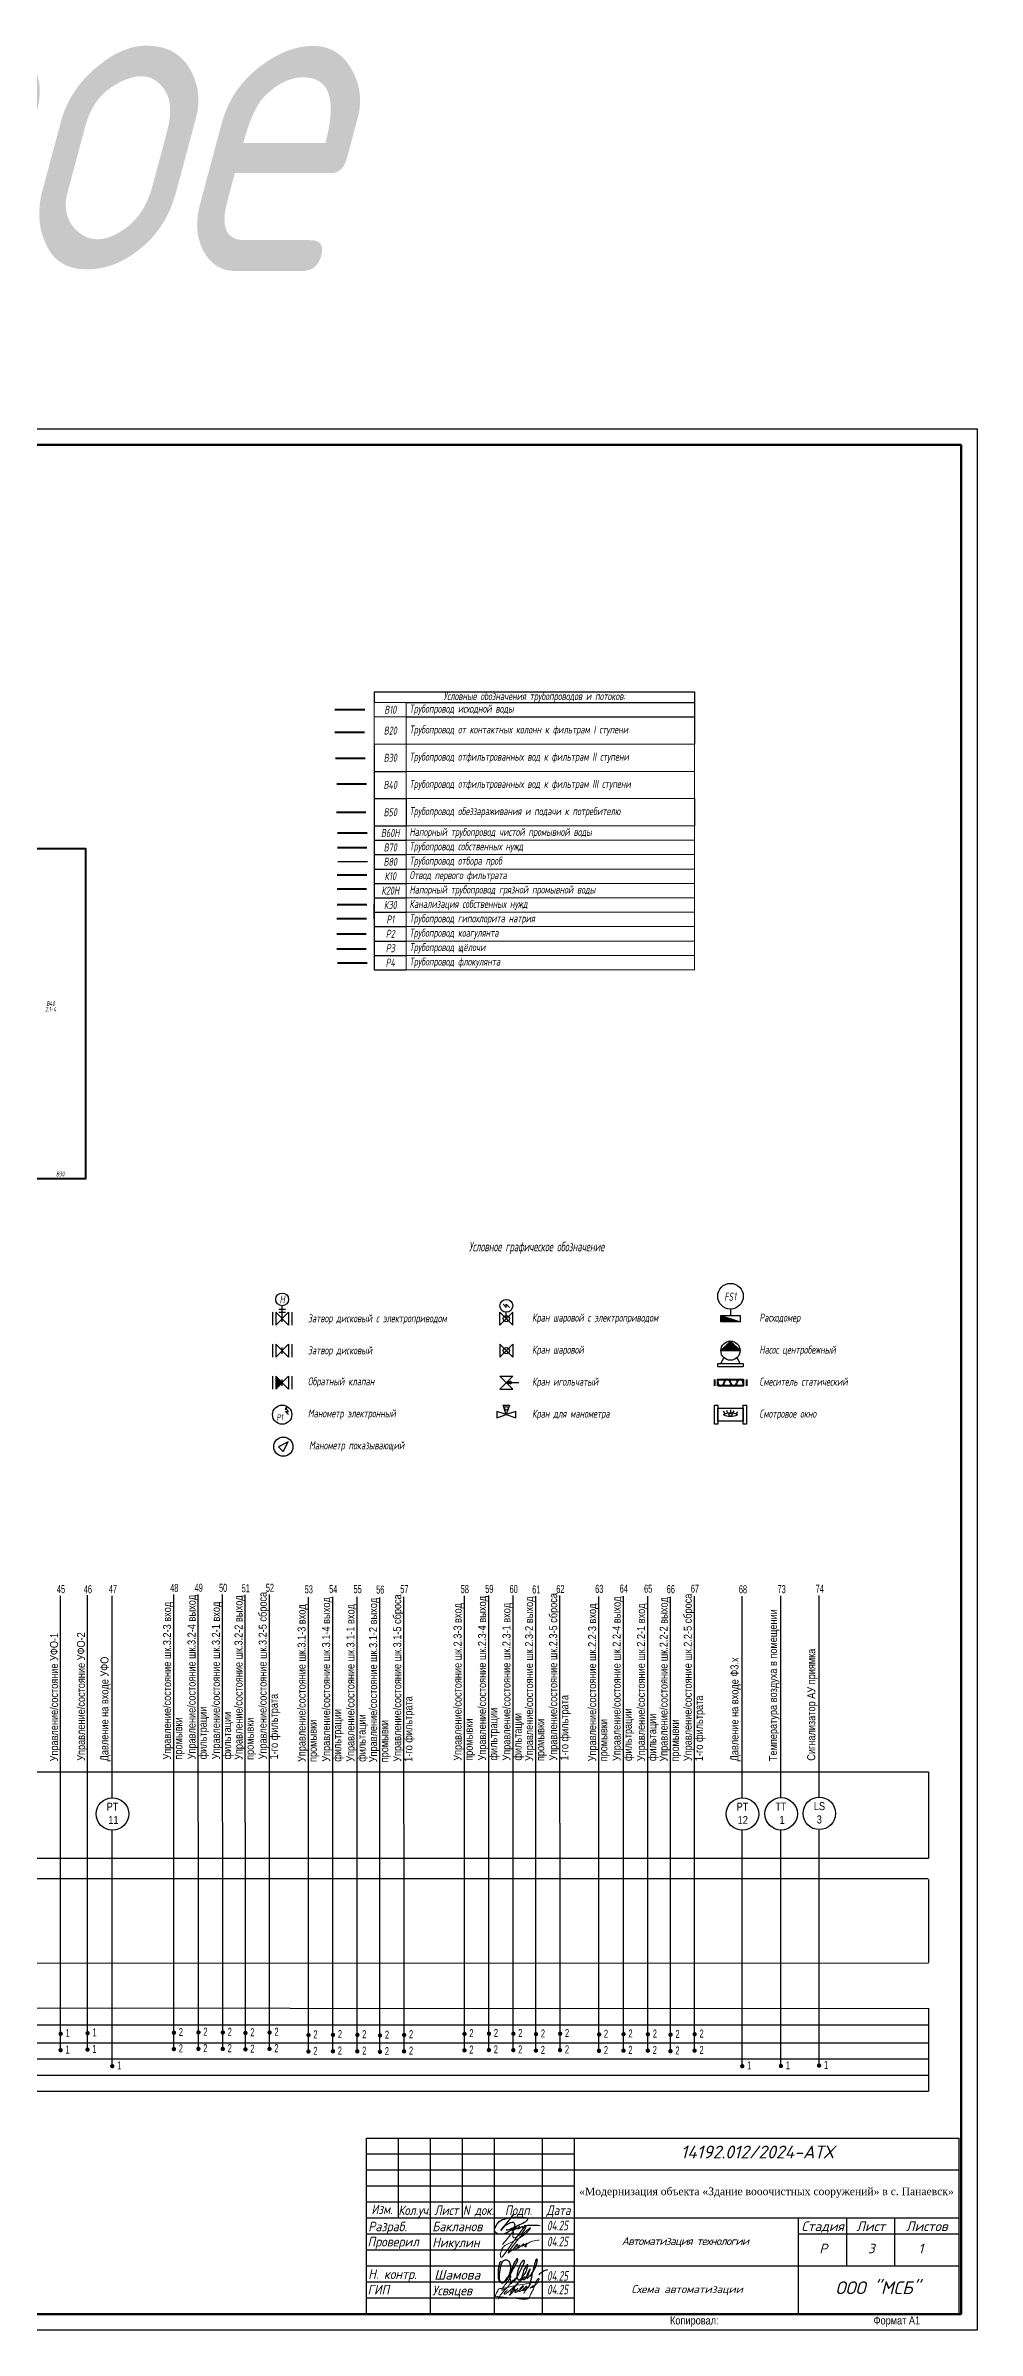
# Model space of a CAD drawing. Header units: millimetres. Extents: x 1510 to 10524, y 7125 to 13164.
# Drawn here: x 2058 to 2349, y 10612 to 11326 of the extents above; entities that cross this region are included whole.
import ezdxf
from ezdxf.enums import TextEntityAlignment as Align

# ---------------------------------------------------------------- set-up
doc = ezdxf.new("R2010")
doc.units = ezdxf.units.MM
doc.header["$LTSCALE"] = 4
doc.linetypes.add('SolidLine', pattern=[0])
for name, color, linetype in [('1', 7, 'Continuous'), ('2', 7, 'Continuous'), ('SYMS', 7, 'Continuous'), ('В80', 1, 'Continuous'), ('Надписи', 7, 'Continuous'), ('Текст', 2, 'Continuous')]:
    doc.layers.add(name, color=color, linetype=linetype)
for name, color, linetype, lineweight in [('60', 7, 'Continuous', 60), ('SHTAMP', 7, 'SolidLine', 25), ('В10', 66, 'Continuous', 40), ('В30', 136, 'Continuous', 40), ('В40', 142, 'Continuous', 40), ('В50', 180, 'Continuous', 40), ('В60Н', 140, 'Continuous', 40), ('В70', 120, 'Continuous', 40), ('К20Н', 33, 'Continuous', 40), ('К30', 54, 'Continuous', 40), ('Логотип', 7, 'Continuous', 20), ('Р1', 90, 'Continuous', 40), ('Р2', 220, 'Continuous', 40), ('Р3', 212, 'Continuous', 40), ('Р4', 50, 'Continuous', 40)]:
    doc.layers.add(name, color=color, linetype=linetype, lineweight=lineweight)
doc.layers.add('В20', color=7, linetype='Continuous', lineweight=40, true_color=0x0a7800)
doc.layers.add('К10', color=7, linetype='Continuous', lineweight=40, true_color=0xffbe00)
doc.styles.add('Eskd знаки', font='eskd.shx', dxfattribs={"width": 0.8, "oblique": 10})
doc.styles.add('GOST 2.304', font='ARIALN.TTF', dxfattribs={"height": 3.5})
doc.styles.add('ISOCPEUR', font='isocpeui.ttf')

# ---------------------------------------------------------------- blocks, each defined once
blk = doc.blocks.new('*T504')
at = {"color": 0, "linetype": 'ByBlock', "lineweight": -2, "transparency": 16777216}
for p, q in [((0, 0), (100, 0)), ((0, 0), (0, -3.36)), ((100, 0), (100, -16.36)), ((10, -3.36), (100, -3.36)), ((10, -7.86), (100, -7.86)), ((0, -16.36), (0, -86.86)), ((0, -24.86), (10, -24.86)), ((0, -33.36), (10, -33.36)), ((10, -33.36), (10, -41.86)), ((100, -33.36), (100, -41.86)), ((0, -41.86), (10, -41.86)), ((0, -46.36), (10, -46.36)), ((0, -50.86), (10, -50.86)), ((0, -55.36), (10, -55.36)), ((0, -59.86), (10, -59.86)), ((0, -64.36), (10, -64.36)), ((0, -68.86), (10, -68.86)), ((0, -73.36), (10, -73.36)), ((0, -77.86), (10, -77.86)), ((0, -82.36), (10, -82.36)), ((0, -86.86), (10, -86.86))]:
    blk.add_line(p, q, dxfattribs=at)
at = {"color": 7, "linetype": 'ByBlock', "lineweight": 15, "transparency": 16777216}
for p, q in [((0, -3.36), (10, -3.36)), ((0, -3.36), (0, -16.36)), ((10, -3.36), (10, -33.36)), ((0, -7.86), (10, -7.86)), ((0, -16.36), (100, -16.36)), ((100, -16.36), (100, -33.36)), ((10, -24.86), (100, -24.86)), ((10, -33.36), (100, -33.36)), ((10, -41.86), (100, -41.86)), ((10, -41.86), (10, -86.86)), ((100, -41.86), (100, -86.86)), ((10, -46.36), (100, -46.36)), ((10, -50.86), (100, -50.86)), ((10, -55.36), (100, -55.36)), ((10, -59.86), (100, -59.86)), ((10, -64.36), (100, -64.36)), ((10, -68.86), (100, -68.86)), ((10, -73.36), (100, -73.36)), ((10, -77.86), (100, -77.86)), ((10, -82.36), (100, -82.36)), ((10, -86.86), (100, -86.86))]:
    blk.add_line(p, q, dxfattribs=at)
at = {"color": 0, "transparency": 16777216, "char_height": 2.5, "style": 'Eskd знаки'}
for s, insert, width, attachment_point in [('В10', (5, -5.61), 9.1, 5), ('Трубопровод исходной воды', (11, -5.61), 88, 4), ('Условные обозначения трубопроводов и потоков:', (50, -1.68), 99.978, 5), ('В20', (5, -12.11), 9.1, 5), ('Трубопровод от контактных колонн к фильтрам I ступени', (11, -12.11), 88, 4), ('В30', (5, -20.61), 9.7, 5), ('Трубопровод отфильтрованных вод к фильтрам II ступени', (11, -20.61), 88, 4), ('В40', (5, -29.11), 9.7, 5), ('Трубопровод отфильтрованных вод к фильтрам III ступени', (11, -29.11), 88, 4), ('В50', (5, -37.61), 9.7, 5), ('Напорный трубопровод чистой промывной воды', (11, -44.11), 88, 4), ('Трубопровод обеззараживания и подачи к потребителю', (11, -37.61), 88, 4), ('В60Н', (5, -44.11), 9.7, 5), ('В70', (5, -48.61), 9.7, 5), ('Трубопровод собственных нужд', (11, -48.61), 88, 4), ('В80', (5, -53.11), 9.7, 5), ('К10', (5, -57.61), 9.7, 5), ('Отвод первого фильтрата', (11, -57.61), 88, 4), ('Трубопровод отбора проб', (11, -53.11), 88, 4), ('К20Н', (5, -62.11), 9.7, 5), ('Напорный трубопровод грязной промывной воды', (11, -62.11), 88, 4), ('К30', (5, -66.61), 9.7, 5), ('Р1', (5, -71.11), 9.7, 5), ('Канализация собственных нужд', (11, -66.61), 88, 4), ('Трубопровод гипохлорита натрия', (11, -71.11), 88, 4), ('Р2', (5, -75.61), 9.7, 5), ('Трубопровод коагулянта', (11, -75.61), 88, 4), ('Р4', (5, -84.61), 9.7, 5), ('Р3', (5, -80.11), 9.7, 5), ('Трубопровод щёлочи', (11, -80.11), 88, 4), ('Трубопровод флокулянта', (11, -84.61), 88, 4)]:
    blk.add_mtext(s, dxfattribs=dict(at, insert=insert, width=width, attachment_point=attachment_point))
blk = doc.blocks.new('A$C67075CCA')
at = {"layer": 'Логотип', "color": 145, "lineweight": 15}
for points in [[(4.88, 7.15), (4.1, 5.86), (2.99, 4.52), (2.4, 3.68), (2.24, 3.43), (2.06, 3.04), (2.09, 2.83), (2.4, 2.91), (3.21, 3.31), (4.29, 4.43), (5.38, 5.75), (5.81, 6.13), (6.33, 6.54), (6.55, 6.54), (5.84, 5.79), (5.18, 5.15), (4.56, 4.72)], [(14.68, 5.88), (14.59, 5.72), (14.32, 5.54), (13.9, 5.39), (12.32, 5.25), (10.52, 5.01), (7.58, 4.53), (4.57, 3.92), (2.69, 3.51), (0.99, 3.21), (0.97, 3.2), (0.91, 3.09), (0.75, 2.64), (0.39, 2.01), (0.17, 1.5), (0, 1.08), (0.06, 0.83), (0.58, 0.87), (0.94, 0.82), (2.5, 0.66), (6.63, 0.27), (7.37, 0.17), (8.98, 0.01), (9.73, 0.04), (10.43, 0.44), (11, 1.49), (11.66, 2.81), (12.3, 4.37), (12.76, 5.66), (13.17, 6.18), (13.37, 6.43), (13.51, 6.47), (13.61, 6.44), (13.65, 6.35), (13.6, 6.17), (13.32, 5.44), (12.94, 4.91), (12.31, 4.31), (12.02, 4.04), (11.74, 3.86), (11.47, 3.65), (11.51, 3.77), (11.6, 3.93), (11.7, 4.03), (11.81, 4.16), (11.84, 4.27), (11.84, 4.31), (11.73, 4.27), (11.59, 4.09), (11.5, 3.97), (11.22, 3.77), (11.07, 3.64), (10.85, 3.5), (10.75, 3.43)], [(0.98, 0.05), (0.95, 0.22), (1.03, 0.5), (1.34, 1.02), (2.08, 1.97), (2.48, 2.42), (3.02, 3.02), (3.29, 3.36), (3.48, 3.5)], [(3.85, 2.96), (3.53, 2.68), (3.08, 2.24), (2.83, 1.9), (2.75, 1.71), (2.79, 1.65), (2.95, 1.64), (3.35, 1.85), (4.3, 2.56), (5.36, 3.53), (7.27, 5.24), (8.03, 6.02), (8.99, 6.81), (9.2, 6.98), (9.24, 7.01), (9.25, 6.99), (9.21, 6.9), (8.53, 6.44), (7.95, 5.92), (7.42, 5.36), (7.06, 5), (6.35, 4.19), (5.74, 3.39), (5.13, 2.67), (4.85, 2.31), (4.82, 2.18), (5.11, 2.48), (5.52, 3.04), (5.85, 3.26), (6, 3.24), (6, 3.11), (5.91, 2.85), (5.34, 2.13), (5.01, 1.71), (4.71, 1.42), (4.56, 1.3), (4.41, 1.33), (4.46, 1.45), (4.98, 2.24), (5.36, 2.86), (5.72, 3.19), (5.88, 3.25), (6.02, 3.24), (6.01, 3.12), (5.9, 2.8), (5.69, 2.53), (6.01, 2.74), (6.37, 2.96), (6.66, 3.1), (6.9, 3.35), (7.01, 3.43), (6.51, 2.86), (6.32, 2.66), (6.17, 2.44), (6.09, 2.28), (6.13, 2.11), (6.38, 2.15), (6.94, 2.57), (7.7, 3.08), (8.14, 3.43), (8.54, 3.78), (8.69, 3.97), (8.74, 4.1), (8.74, 4.22), (8.66, 4.24), (8.5, 4.12), (8.16, 3.8), (7.63, 3.18), (7.39, 2.73), (7.35, 2.5), (7.41, 2.44), (7.86, 2.6), (8.91, 3.21), (9.49, 3.64), (9.77, 3.84), (9.86, 4.07), (9.83, 4.12), (9.5, 3.85), (9.17, 3.56), (8.65, 3.08), (8.43, 2.78), (8.45, 2.66), (8.58, 2.67), (8.85, 2.79), (9.04, 2.91), (9.31, 3.07), (10.08, 3.6), (10.49, 4.02), (10.78, 4.43), (10.95, 4.69), (10.77, 4.55), (10.55, 4.25), (9.5, 2.9), (8.83, 1.86)]]:
    blk.add_spline(points, degree=3, dxfattribs=at)
blk = doc.blocks.new('Подпись Шамова')
for points in [[(107, 385), (99, 387), (86, 381), (75, 364), (65, 338), (55, 284), (48, 215), (46, 134), (49, 94), (69, 32), (78, 25), (108, 14), (122, 16), (163, 38), (191, 65), (217, 102), (244, 149), (265, 206), (271, 234), (274, 270), (273, 296), (270, 326), (260, 362), (248, 381), (236, 397), (222, 405), (205, 412), (179, 412), (156, 407), (137, 399), (123, 385), (114, 371), (98, 331), (91, 301), (81, 261), (76, 231), (70, 193), (67, 137), (69, 83), (70, 67), (89, 27), (94, 19), (110, 10), (127, 5), (150, 12), (175, 30), (198, 55), (219, 84), (236, 110), (268, 163), (302, 226), (344, 304), (377, 367), (394, 404), (398, 416), (399, 425), (396, 432), (389, 435), (378, 433), (369, 421), (358, 404), (338, 370), (320, 333), (309, 305), (297, 272), (287, 240), (278, 206), (271, 180), (261, 145), (259, 113), (259, 82), (262, 59), (275, 38), (288, 31), (305, 31), (332, 50), (373, 98), (405, 145), (463, 257), (505, 345), (517, 386), (518, 400), (512, 408), (502, 408), (488, 402), (470, 383), (441, 337), (420, 290), (400, 227), (385, 162), (382, 113), (385, 91), (391, 76), (403, 65), (417, 60), (437, 65), (458, 84), (474, 100), (541, 197), (560, 241), (575, 291), (580, 316), (578, 325), (572, 328), (565, 327), (557, 322), (552, 313), (528, 278), (507, 242), (494, 202), (480, 149), (477, 118), (483, 84), (489, 70), (500, 65), (519, 68), (532, 83), (559, 113), (582, 150), (598, 184), (610, 219), (619, 246), (621, 253), (621, 257), (618, 258), (616, 256), (613, 251), (579, 193), (564, 154), (559, 123), (556, 100), (561, 94), (568, 93), (573, 95), (580, 98), (596, 116), (608, 140), (610, 143), (610, 138), (611, 130), (620, 131), (631, 140), (633, 149), (689, 232), (730, 320), (742, 387), (749, 421), (743, 428), (736, 429), (726, 426), (716, 410), (699, 343), (680, 266), (659, 194), (643, 127), (622, 22), (609, -30)], [(777, 150), (800, 186), (853, 220), (894, 238), (935, 243)]]:
    blk.add_open_spline(points, degree=3)
blk = doc.blocks.new('A$C29F847F9')
at = {"color": 152, "ltscale": 1.2, "true_color": 0x2776bb}
for points in [[(72.37, 39.99), (68.43, 34.92), (69.46, 36.25), (70.34, 36.77), (71.05, 37.19, -0.161841), (72.21, 37.44, -0.186099), (72.48, 37.3, -0.075514), (72.68, 36.98, -0.216259), (72.68, 36.26, -0.120334), (71.72, 35.04, -0.109582), (69.08, 33.77, -0.149262), (67.29, 33.89, -0.221189), (66.44, 34.77, -0.16991), (66.44, 35.31, -0.086161), (67.49, 37.2, -0.173054), (69.54, 38.45, -0.059791), (73.56, 39.07, -0.04244), (76.04, 38.93, -0.162135), (76.72, 38.52, -0.37027), (76.72, 38.26, -0.102303), (75.24, 37.11, -0.004186), (71.29, 35.23, -0.088346), (70.48, 35.01, -0.042303), (70.22, 35.01, -0.246683), (70.04, 35.13, -0.460105)], [(72.59, 36.07, 0.022452), (72.32, 35.71, 0.097345), (71.81, 35.01, 0.63499), (71.97, 34.88, -1.190143)], [(71.97, 34.88), (72.21, 34.98, 0.188512), (73.19, 35.92, 0.453926), (73.14, 36.03, 0.310824), (73.04, 36, -0.174295), (72.95, 35.95, 0.334422), (72.41, 35.32, 0.590758), (72.56, 35.23, 0.045009), (73.65, 35.7, 0.07665), (74.17, 35.97, 0.482644), (74.21, 36.09, 0.366251), (74.05, 36.04, 0.060409), (73.69, 35.56, 0.357599), (73.7, 35.41, 0.358337), (73.82, 35.4, -0.011147), (74.32, 35.73, -0.051922), (75.05, 36.13, -0.478557), (75.22, 35.99, -0.265314), (75.14, 35.79, 0.591196), (75.16, 35.65, 0.280952), (75.4, 35.76, -0.013193), (75.69, 36.03, -0.432577), (75.85, 35.95, -1.613204)], [(72.85, 36.14), (72.59, 36.07, 2.56207)], [(75.85, 35.95), (75.82, 36.07, -0.010959), (75.79, 36.2, -0.234724), (75.82, 36.33, -0.184073), (76.01, 36.42, -0.003337), (76.21, 36.44, -0.058082), (80.63, 36.46, 0.074997)]]:
    blk.add_lwpolyline(points, format="xyb", dxfattribs=at)
blk = doc.blocks.new('A$C79DB0C6F')
at = {"color": 152, "lineweight": 20, "true_color": 0x2956c7}
for points in [[(613, 746, -0.73312), (607, 741), (578, 719), (540, 673), (510, 639), (452, 562), (361, 439), (272, 310), (180, 180), (132, 119), (97, 71), (35, 2, -0.100988), (31, 1, -0.161834), (23, 1, -0.001469), (16, 3, -0.175359), (8, 9, -0.045194), (3, 19, -0.086422), (1, 31), (0, 75), (4, 97), (17, 132), (39, 191), (66, 238, -0.087354), (124, 286), (297, 376), (390, 422), (472, 467), (542, 515), (629, 585), (700, 662), (721, 689, 0.098126), (728, 705, 0.455827), (726, 708, 0.15115), (723, 707, 0.051196), (709, 698), (634, 638), (578, 590), (485, 496), (397, 395), (262, 219), (199, 130), (191, 107, 0.114927), (191, 102, 0.234495), (193, 99, 0.374813), (198, 100), (243, 133), (305, 192), (351, 233), (381, 260), (407, 288), (415, 299, 0.118842), (418, 307, 0.254739), (417, 310, 0.245642), (414, 310, 0.022403), (406, 305), (401, 300), (384, 285), (371, 271), (333, 222), (322, 200), (319, 187, 0.212582), (320, 178, 0.263419), (328, 175, 0.109136), (338, 178, -0.005821), (353, 187), (382, 210), (423, 243), (451, 265), (472, 282), (472, 282), (473, 283, 0.390176), (473, 285, 0.271409), (470, 286, 0.034608), (467, 285, 0.081315), (453, 276, 0.016447), (419, 244, 0.122885), (409, 227, 0.174246), (409, 222, 0.181996), (414, 216, 0.324797), (441, 221), (510, 263), (549, 296), (566, 313, 0.257376), (567, 320, 0.432429), (561, 323, 0.070085), (552, 319, 0.079528), (546, 313, 0.004304), (533, 298, -0.01347), (516, 277, 0.221294), (513, 266, 0.154784), (515, 262, 0.251335), (518, 261, 0.054773), (526, 263, 0.035588), (554, 277, -0.002299), (606, 309, 0.060578), (637, 333), (628, 324), (624, 300), (622, 262, -0.152366), (616, 250, -0.170899), (608, 245, -0.141236), (599, 245, -0.175613), (587, 254, -0.291557), (598, 278, 0.049563), (614, 289, -0.05737), (648, 319, -0.045914), (729, 368, -0.02907), (899, 411, -0.09752), (930, 409, -2.988942)], [(56, 303), (180, 453), (301, 609, -0.646336), (318, 605, -0.134175), (315, 574), (301, 515, 0.147399), (303, 488, 0.115209), (314, 470, 0.261253), (330, 466, 0.00194), (381, 479), (453, 526), (512, 572), (534, 596), (604, 693), (620, 736, 0.517761), (613, 746, -0.712166)]]:
    blk.add_lwpolyline(points, format="xyb", dxfattribs=at)

msp = doc.modelspace()

# ---------------------------------------------------------------- hatches: boundary and pattern name
h = msp.add_hatch(color=256)
h.dxf.hatch_style = 1
h.paths.add_polyline_path([(2275.17, 10917.97), (2272.18, 10920.97), (2269.19, 10917.97)])
h = msp.add_hatch(color=256)
h.dxf.hatch_style = 1
h.paths.add_polyline_path([(2130.18, 10909.97), (2130.18, 10905.97), (2132.18, 10907.97)])
at = {"layer": '2', "ltscale": 0.5}
msp.add_hatch(color=256, dxfattribs=at).paths.add_polyline_path([(2269.18, 10928.97), (2269.18, 10926.97), (2275.18, 10926.97)])

# ---------------------------------------------------------------- linework, layer by layer
at = {"color": 7, "ltscale": 100}
for p, q in [((1510.78, 11205.94), (2349.26, 11205.94)), ((2349.26, 11205.94), (2349.26, 10611.94)), ((2349.26, 10611.94), (1509.91, 10611.94))]:
    msp.add_line(p, q, dxfattribs=at)
for p, q in [((2129.18, 10929.97), (2129.18, 10925.97)), ((2130.18, 10929.97), (2130.18, 10925.97)), ((2130.18, 10925.97), (2134.18, 10929.97)), ((2130.18, 10929.97), (2134.18, 10925.97)), ((2131.18, 10930.97), (2133.18, 10930.97)), ((2131.18, 10929.97), (2133.18, 10929.97)), ((2132.18, 10926.97), (2132.18, 10931.97)), ((2134.18, 10929.97), (2134.18, 10925.97)), ((2135.18, 10929.97), (2135.18, 10925.97)), ((2200.18, 10925.97), (2200.18, 10929.97)), ((2200.18, 10929.97), (2204.18, 10925.97)), ((2200.18, 10925.97), (2204.18, 10929.97)), ((2201.18, 10932.47), (2202.18, 10931.47)), ((2202.18, 10931.47), (2202.18, 10932.47)), ((2202.18, 10932.47), (2203.18, 10931.47)), ((2202.18, 10927.97), (2202.18, 10929.97)), ((2204.18, 10925.97), (2204.18, 10929.97)), ((2129.18, 10919.97), (2129.18, 10915.97)), ((2130.18, 10919.97), (2130.18, 10915.97)), ((2130.18, 10915.97), (2134.18, 10919.97)), ((2130.18, 10919.97), (2134.18, 10915.97)), ((2134.18, 10919.97), (2134.18, 10915.97)), ((2135.18, 10919.97), (2135.18, 10915.97)), ((2200.18, 10919.97), (2200.18, 10915.97)), ((2204.18, 10915.97), (2200.18, 10919.97)), ((2204.18, 10919.97), (2200.18, 10915.97)), ((2204.18, 10919.97), (2204.18, 10915.97)), ((2132.18, 10916.97), (2132.18, 10918.97)), ((2268.18, 10912.97), (2268.18, 10913.97)), ((2268.18, 10913.97), (2276.18, 10913.97)), ((2268.18, 10912.97), (2276.18, 10912.97)), ((2269.18, 10917.97), (2275.18, 10917.97)), ((2269.18, 10913.97), (2270.18, 10915.97)), ((2275.18, 10913.97), (2274.18, 10915.97)), ((2276.18, 10913.97), (2276.18, 10912.97)), ((2129.18, 10909.97), (2129.18, 10905.97)), ((2130.18, 10909.97), (2130.18, 10905.97)), ((2130.18, 10905.97), (2134.18, 10909.97)), ((2130.18, 10909.97), (2134.18, 10905.97)), ((2132.18, 10906.97), (2132.18, 10908.97)), ((2134.18, 10909.97), (2134.18, 10905.97)), ((2135.18, 10909.97), (2135.18, 10905.97)), ((2200.18, 10909.97), (2204.18, 10909.97)), ((2204.18, 10909.97), (2200.18, 10905.97)), ((2200.18, 10909.97), (2204.18, 10905.97)), ((2200.18, 10905.97), (2204.18, 10905.97)), ((2203.58, 10908.47), (2202.18, 10907.97)), ((2202.18, 10907.97), (2203.58, 10907.57)), ((2202.18, 10907.97), (2206.1, 10907.97)), ((2203.58, 10908.47), (2203.58, 10907.57)), ((2134.18, 10898.97), (2133.18, 10899.97)), ((2134.18, 10897.97), (2133.18, 10898.97)), ((2133.18, 10898.97), (2134.18, 10898.97)), ((2199.18, 10898.97), (2199.18, 10896.97)), ((2202.18, 10897.97), (2199.18, 10898.97)), ((2199.18, 10896.97), (2202.18, 10897.97)), ((2202.18, 10897.97), (2201.18, 10900.97)), ((2201.18, 10900.97), (2203.18, 10900.97)), ((2203.18, 10900.97), (2202.18, 10897.97)), ((2205.18, 10898.97), (2202.18, 10897.97)), ((2202.18, 10897.97), (2205.18, 10896.97)), ((2205.18, 10896.97), (2205.18, 10898.97)), ((2134.04, 10889.47), (2131.04, 10887.97)), ((2131.04, 10887.97), (2132.54, 10886.47)), ((2132.54, 10886.47), (2134.04, 10889.47)), ((2132.54, 10886.47), (2134.04, 10889.47))]:
    msp.add_line(p, q)
at = {"ltscale": 10}
for q in [(2269.19, 10917.97), (2275.17, 10917.97)]:
    msp.add_line((2272.18, 10920.97), q, dxfattribs=at)
at = {"color": 0, "ltscale": 100}
for p, q in [((2062.99, 10699.33), (2062.96, 10841.39)), ((2071.39, 10699.53), (2071.35, 10841.58)), ((2079.12, 10778.32), (2079.12, 10841.34)), ((2098.37, 10699.68), (2098.33, 10841.74)), ((2106.01, 10699.76), (2105.98, 10841.82)), ((2113.63, 10699.75), (2113.59, 10841.8)), ((2120.7, 10699.59), (2120.66, 10841.65)), ((2128.23, 10699.75), (2128.19, 10841.8)), ((2140.39, 10698.93), (2140.35, 10840.98)), ((2148.03, 10699.01), (2148, 10841.06)), ((2155.64, 10698.99), (2155.61, 10841.04)), ((2162.71, 10698.84), (2162.68, 10840.89)), ((2170.24, 10698.99), (2170.21, 10841.04)), ((2189.1, 10699.31), (2189.07, 10841.37)), ((2196.75, 10699.39), (2196.71, 10841.44)), ((2204.36, 10699.37), (2204.32, 10841.43)), ((2211.43, 10699.22), (2211.39, 10841.27)), ((2218.96, 10699.37), (2218.92, 10841.43)), ((2231.12, 10699.14), (2231.08, 10841.19)), ((2238.76, 10699.22), (2238.73, 10841.27)), ((2246.37, 10699.2), (2246.34, 10841.26)), ((2253.44, 10699.05), (2253.41, 10841.1)), ((2260.98, 10699.2), (2260.94, 10841.26)), ((2275.86, 10778.31), (2275.86, 10841.32)), ((2287.93, 10778.37), (2287.93, 10841.38)), ((2299.85, 10778.5), (2299.85, 10841.51)), ((2079.13, 10694.66), (2079.13, 10768.05)), ((2275.87, 10694.64), (2275.87, 10768.03)), ((2287.95, 10694.7), (2287.95, 10768.09)), ((2299.87, 10694.83), (2299.87, 10768.22))]:
    msp.add_line(p, q, dxfattribs=at)
at = {"color": 0, "ltscale": 1.2}
for p, q in [((1530.22, 10786.37), (2333.89, 10786.37)), ((1530.22, 10759.31), (2334.03, 10759.41)), ((1530.39, 10753.11), (2333.96, 10753.11)), ((1530.33, 10726.46), (2334, 10726.7))]:
    msp.add_line(p, q, dxfattribs=at)
msp.add_lwpolyline([(2160.95, 11052.92), (2160.95, 11057.42)])
at = {"color": 0, "linetype": 'Continuous', "lineweight": 25}
for points in [[(2334.02, 10786.41), (2334.02, 10759.45)], [(2334.01, 10752.74), (2334.01, 10726.84)], [(1935.29, 10712.67), (2333.96, 10712.51)], [(2333.98, 10712.52), (2333.98, 10686.63)], [(1943.38, 10707.36), (2333.96, 10707.36)]]:
    msp.add_lwpolyline(points, dxfattribs=at)
at = {"color": 0, "ltscale": 0.5, "const_width": 0.675}
for points in [[(2062.67, 10704.56, 1), (2063.35, 10704.56, 1)], [(2071.07, 10704.75, 1), (2071.74, 10704.75, 1)], [(2098.05, 10704.91, 1), (2098.73, 10704.91, 1)], [(2105.7, 10704.99, 1), (2106.37, 10704.99, 1)], [(2113.31, 10704.97, 1), (2113.98, 10704.97, 1)], [(2120.38, 10704.81, 1), (2121.05, 10704.81, 1)], [(2127.91, 10704.97, 1), (2128.58, 10704.97, 1)], [(2188.78, 10704.53, 1), (2189.46, 10704.53, 1)], [(2196.43, 10704.61, 1), (2197.1, 10704.61, 1)], [(2204.04, 10704.59, 1), (2204.71, 10704.59, 1)], [(2218.64, 10704.59, 1), (2219.32, 10704.59, 1)], [(2062.65, 10699.43, 1), (2063.33, 10699.43, 1)], [(2071.05, 10699.62, 1), (2071.72, 10699.62, 1)], [(2098.03, 10699.78, 1), (2098.7, 10699.78, 1)], [(2105.67, 10699.86, 1), (2106.35, 10699.86, 1)], [(2113.29, 10699.84, 1), (2113.96, 10699.84, 1)], [(2120.36, 10699.69, 1), (2121.03, 10699.69, 1)], [(2127.89, 10699.84, 1), (2128.56, 10699.84, 1)], [(2140.05, 10699.02, 1), (2140.72, 10699.02, 1)], [(2140.07, 10704.15, 1), (2140.74, 10704.15, 1)], [(2147.69, 10699.1, 1), (2148.37, 10699.1, 1)], [(2147.71, 10704.23, 1), (2148.39, 10704.23, 1)], [(2155.3, 10699.08, 1), (2155.98, 10699.08, 1)], [(2155.33, 10704.21, 1), (2156, 10704.21, 1)], [(2162.37, 10698.93, 1), (2163.05, 10698.93, 1)], [(2162.4, 10704.06, 1), (2163.07, 10704.06, 1)], [(2169.9, 10699.08, 1), (2170.58, 10699.08, 1)], [(2169.93, 10704.21, 1), (2170.6, 10704.21, 1)], [(2188.76, 10699.4, 1), (2189.43, 10699.4, 1)], [(2196.41, 10699.48, 1), (2197.08, 10699.48, 1)], [(2204.02, 10699.46, 1), (2204.69, 10699.46, 1)], [(2211.09, 10699.31, 1), (2211.76, 10699.31, 1)], [(2211.11, 10704.44, 1), (2211.78, 10704.44, 1)], [(2218.62, 10699.46, 1), (2219.29, 10699.46, 1)], [(2230.78, 10699.23, 1), (2231.45, 10699.23, 1)], [(2230.8, 10704.36, 1), (2231.48, 10704.36, 1)], [(2238.42, 10699.31, 1), (2239.1, 10699.31, 1)], [(2238.45, 10704.44, 1), (2239.12, 10704.44, 1)], [(2246.03, 10699.29, 1), (2246.71, 10699.29, 1)], [(2246.06, 10704.42, 1), (2246.73, 10704.42, 1)], [(2253.1, 10699.14, 1), (2253.78, 10699.14, 1)], [(2253.13, 10704.27, 1), (2253.8, 10704.27, 1)], [(2260.64, 10699.29, 1), (2261.31, 10699.29, 1)], [(2260.66, 10704.42, 1), (2261.33, 10704.42, 1)], [(2078.78, 10694.46, 1), (2079.45, 10694.46, 1)], [(2275.52, 10694.44, 1), (2276.2, 10694.44, 1)], [(2287.6, 10694.5, 1), (2288.27, 10694.5, 1)], [(2299.51, 10694.63, 1), (2300.19, 10694.63, 1)]]:
    msp.add_lwpolyline(points, format="xyb", close=True, dxfattribs=at)
at = {"color": 0}
for points in [[(1943.46, 10701.74), (2333.98, 10701.74)], [(1943.42, 10696.74), (2333.97, 10696.74)], [(1943.46, 10691.6), (2334, 10691.6)], [(1935.27, 10686.59), (2333.97, 10686.59)]]:
    msp.add_lwpolyline(points, dxfattribs=at)
for centre, radius in [((2132.18, 10933.97), 2), ((2202.18, 10931.97), 2), ((2202.18, 10927.97), 1), ((2272.18, 10917.97), 3), ((2202.18, 10917.97), 1), ((2132.18, 10897.97), 3), ((2202.18, 10899.97), 0.569), ((2132.54, 10887.97), 3)]:
    msp.add_circle(centre, radius)
at = {"color": 0, "ltscale": 100}
for centre in [(2079.18, 10773.23), (2275.92, 10773.22), (2288, 10773.28), (2299.92, 10773.41)]:
    msp.add_circle(centre, 5.07, dxfattribs=at)
at = {"layer": '1'}
for p, q in [((2133.18, 10899.97), (2133.68, 10899.97)), ((2133.68, 10899.97), (2133.18, 10899.97)), ((2133.18, 10899.97), (2133.18, 10899.47)), ((2133.18, 10899.47), (2133.68, 10899.97)), ((2270.38, 10898.34), (2270.03, 10899.05)), ((2271.25, 10898.53), (2271.05, 10899.31)), ((2272.18, 10899.47), (2272.18, 10898.47)), ((2272.91, 10898.52), (2273.29, 10899.2)), ((2273.98, 10898.22), (2274.47, 10898.89))]:
    msp.add_line(p, q, dxfattribs=at)
for points in [[(2267.18, 10900.96), (2268.18, 10900.96), (2268.18, 10894.96), (2267.18, 10894.96)], [(2268.18, 10899.96), (2276.18, 10899.96), (2276.18, 10895.96), (2268.18, 10895.96)], [(2276.18, 10900.96), (2277.18, 10900.96), (2277.18, 10894.96), (2276.18, 10894.96)]]:
    msp.add_lwpolyline(points, close=True, dxfattribs=at)
msp.add_circle((2272.18, 10897.97), 0.5, dxfattribs=at)
for centre, radius, start, end in [((2272.18, 10893.2), 5.27, 64.72028, 115.27972), ((2272.18, 10902.78), 5.31, 244.94238, 295.05762)]:
    msp.add_arc(centre, radius, start, end, dxfattribs=at)
at = {"layer": '2', "ltscale": 0.5}
for p, q in [((2269.18, 10928.97), (2275.18, 10926.97)), ((2272.18, 10931.04), (2272.18, 10928.97))]:
    msp.add_line(p, q, dxfattribs=at)
msp.add_lwpolyline([(2269.18, 10928.97), (2275.18, 10928.97), (2275.18, 10926.97), (2269.18, 10926.97)], close=True, dxfattribs=at)
msp.add_circle((2272.18, 10934.97), 4, dxfattribs=at)
at = {"layer": '60', "color": 7, "ltscale": 100}
for p, q in [((1529.87, 11200.94), (2344.26, 11200.94)), ((2344.26, 11200.94), (2344.26, 10616.94)), ((2344.26, 10616.94), (1518.31, 10616.94))]:
    msp.add_line(p, q, dxfattribs=at)
at = {"layer": 'SHTAMP', "color": 0}
for points in [[(2158.47, 10671.94), (2343.47, 10671.94), (2343.47, 10616.94), (2158.47, 10616.94), (2158.47, 10671.94)], [(2168.47, 10646.94), (2168.47, 10671.94)], [(2178.47, 10616.94), (2178.47, 10671.94)], [(2188.47, 10646.94), (2188.47, 10671.94)], [(2198.47, 10616.94), (2198.47, 10671.94)], [(2213.47, 10616.94), (2213.47, 10671.94)], [(2223.47, 10616.94), (2223.47, 10671.94)], [(2223.47, 10666.94), (2158.47, 10666.94)], [(2223.47, 10661.94), (2158.47, 10661.94)], [(2223.47, 10656.94), (2158.47, 10656.94)], [(2343.47, 10661.94), (2223.47, 10661.94)], [(2223.47, 10651.94), (2158.47, 10651.94)], [(2343.47, 10646.94), (2158.47, 10646.94)], [(2223.47, 10641.94), (2158.47, 10641.94)], [(2293.47, 10616.94), (2293.47, 10646.94)], [(2343.47, 10641.94), (2293.47, 10641.94)], [(2308.47, 10631.94), (2308.47, 10646.94)], [(2323.47, 10631.94), (2323.47, 10646.94)], [(2223.47, 10636.94), (2158.47, 10636.94)], [(2223.47, 10631.94), (2158.47, 10631.94)], [(2223.47, 10626.94), (2158.47, 10626.94)], [(2343.47, 10631.94), (2223.47, 10631.94)], [(2223.47, 10621.94), (2158.47, 10621.94)]]:
    msp.add_lwpolyline(points, dxfattribs=at)
at = {"layer": 'В10'}
msp.add_line((2157.95, 11118.17), (2148.66, 11118.17), dxfattribs=at)
at = {"layer": 'В20', "ltscale": 0.3}
msp.add_line((2148.59, 11111.16), (2157.87, 11111.16), dxfattribs=at)
at = {"layer": 'В20', "color": 7}
for p, q in [((2267.18, 10908.97), (2267.18, 10906.97)), ((2277.18, 10908.97), (2277.18, 10906.97))]:
    msp.add_line(p, q, dxfattribs=at)
msp.add_lwpolyline([(2268.18, 10906.97), (2268.18, 10908.97), (2276.18, 10908.97), (2276.18, 10906.97)], close=True, dxfattribs=at)
for centre, start, end in [((2269.18, 10907.97), 180, 0), ((2271.18, 10907.97), 0, 180), ((2273.18, 10907.97), 180, 0), ((2275.18, 10907.97), 0, 180)]:
    msp.add_arc(centre, 1, start, end, dxfattribs=at)
at = {"layer": 'В30', "ltscale": 0.3}
msp.add_line((2148.82, 11103.05), (2158.11, 11103.05), dxfattribs=at)
at = {"layer": 'В30'}
msp.add_lwpolyline([(2051.85, 10971.72), (2070.85, 10971.71), (2070.85, 11074.72), (2031.85, 11074.72)], dxfattribs=at)
at = {"layer": 'В40', "ltscale": 0.3}
msp.add_line((2149.21, 11095.02), (2158.5, 11095.02), dxfattribs=at)
at = {"layer": 'В50'}
msp.add_line((2158.34, 11086.05), (2149.12, 11086.05), dxfattribs=at)
at = {"layer": 'В60Н'}
msp.add_line((2158.72, 11079.66), (2149.49, 11079.66), dxfattribs=at)
at = {"layer": 'В70'}
msp.add_line((2158.64, 11075), (2149.41, 11075), dxfattribs=at)
at = {"layer": 'В80'}
msp.add_line((2158.78, 11070.7), (2149.56, 11070.7), dxfattribs=at)
at = {"layer": 'К10'}
msp.add_line((2158.58, 11066.47), (2149.35, 11066.47), dxfattribs=at)
at = {"layer": 'К20Н'}
msp.add_line((2158.54, 11062.14), (2149.32, 11062.14), dxfattribs=at)
at = {"layer": 'К30'}
msp.add_line((2158.59, 11057.2), (2149.37, 11057.2), dxfattribs=at)
at = {"layer": 'Р1'}
msp.add_line((2158.52, 11052.82), (2149.23, 11052.82), dxfattribs=at)
at = {"layer": 'Р2'}
msp.add_line((2149.2, 11048.13), (2158.42, 11048.13), dxfattribs=at)
at = {"layer": 'Р3'}
msp.add_line((2158.46, 11043.42), (2149.23, 11043.42), dxfattribs=at)
at = {"layer": 'Р4'}
msp.add_line((2149.47, 11039.11), (2158.7, 11039.11), dxfattribs=at)

# ---------------------------------------------------------------- block references
msp.add_blockref('*T504', (2160.95, 11123.78))
at = {"ltscale": 1.2}
for name, p in [('A$C29F847F9', (2132.08, 10608.24)), ('A$C67075CCA', (2198.77, 10621.62))]:
    msp.add_blockref(name, p, dxfattribs=at)
for name, p, xscale, yscale, zscale in [('A$C79DB0C6F', (2200.3, 10634.79), 0.013, 0.013, 1.3), ('Подпись Шамова', (2198.77, 10626.62), 0.01754436356043352, 0.01754436356043352, 0.01754436356043352)]:
    msp.add_blockref(name, p, dxfattribs=dict(xscale=xscale, yscale=yscale, zscale=zscale))

# ---------------------------------------------------------------- texts
at = {"color": 0, "char_height": 2.5, "width": 55.3035, "attachment_point": 4, "rotation": 90, "line_spacing_factor": 0.84, "style": 'GOST 2.304'}
for s, insert in [('Управление/состояние шк.3.2-4 выход фильтрации', (2106, 10790.29)), ('Управление/состояние шк.3.2-2 выход промывки', (2120.68, 10790.12)), ('Управление/состояние шк.3.2-5 сброса 1-го фильтрата', (2128.21, 10790.27)), ('Управление/состояние шк.3.1-4 выход фильтрации', (2148.02, 10789.54)), ('Управление/состояние шк.3.1-5 сброса 1-го фильтрата', (2170.23, 10789.52)), ('Управление/состояние шк.2.3-4 выход фильтрации', (2196.73, 10789.92)), ('Управление/состояние шк.2.3-2 выход промывки', (2211.41, 10789.75)), ('Управление/состояние шк.2.3-5 сброса 1-го фильтрата', (2218.94, 10789.9)), ('Управление/состояние шк.2.2-4 выход фильтрации', (2238.75, 10789.75)), ('Управление/состояние шк.2.2-2 выход промывки', (2253.43, 10789.58)), ('Управление/состояние шк.2.2-5 сброса 1-го фильтрата', (2260.96, 10789.73)), ('Управление/состояние шк.3.2-3 вход промывки', (2098.35, 10790.21)), ('Управление/состояние шк.3.2-1 вход фильтации', (2113.61, 10790.27)), ('Управление/состояние шк.3.1-3 вход промывки', (2140.37, 10789.46)), ('Управление/состояние шк.3.1-1 вход фильтации', (2155.63, 10789.52)), ('Управление/состояние шк.3.1-2 выход промывки', (2162.7, 10789.37)), ('Управление/состояние шк.2.3-3 вход промывки', (2189.08, 10789.84)), ('Управление/состояние шк.2.3-1 вход фильтации', (2204.34, 10789.9)), ('Управление/состояние шк.2.2-3 вход промывки', (2231.1, 10789.67)), ('Управление/состояние шк.2.2-1 вход фильтации', (2246.36, 10789.73)), ('Температура воздуха в помещении', (2285.85, 10789.73)), ('Управление/состояние УФО-1', (2061.32, 10789.65)), ('Управление/состояние УФО-2', (2069.72, 10789.84)), ('Давление на входе УФО', (2077.04, 10789.69)), ('Давление на входе Ф3.х', (2273.78, 10789.67)), ('Сигнализатор АУ приямка', (2297.77, 10789.86))]:
    msp.add_mtext(s, dxfattribs=dict(at, insert=insert))
at = {"color": 0, "lineweight": 25, "char_height": 2.5, "attachment_point": 1, "style": 'GOST 2.304'}
for s, insert in [('\\pi0.62982;РT\\P\\pi1.14909;11', (2076.73, 10776.77)), ('\\pi0.62982;РT\\P\\pi0.9598;12', (2273.47, 10776.75)), ('\\pi0.63579;TT\\P\\pi1.94548;1', (2285.55, 10776.81)), ('\\pi0.74834;LS\\P\\pi1.65216;3', (2297.47, 10776.94))]:
    msp.add_mtext_dynamic_manual_height_columns(s, width=4.6464, gutter_width=12.5, heights=[0], dxfattribs=dict(at, insert=insert))
at = {"layer": '1', "attachment_point": 1, "style": 'Eskd знаки'}
for s, width, gutter_width, heights, insert, char_height in [(' {\\H1.2x;Условное графическое обозначение}', 79.8849, 0.113, [3.33], (2189.32, 10951.96), 2.5), ('Затвор дисковый с электроприводом', 54.2402, 0.113, [0], (2140.21, 10929.32), 2.5), ('Кран шаровой с электроприводом', 54.2402, 0.113, [0], (2210.21, 10929.53), 2.5), ('Расходомер', 54.2402, 0.113, [0], (2281.21, 10929.53), 2.5), ('Затвор дисковый', 54.2402, 0.113, [0], (2140.21, 10919.32), 2.5), ('Кран шаровой', 54.2402, 0.113, [0], (2210.21, 10919.53), 2.5), ('Насос центробежный', 54.2402, 0.113, [0], (2281.21, 10919.53), 2.5), ('Обратный клапан', 54.2402, 0.113, [0], (2140.21, 10909.63), 2.5), ('Кран игольчатый', 54.2402, 0.113, [0], (2210.21, 10909.53), 2.5), ('Смеситель статический', 54.2402, 0.113, [0], (2281.21, 10909.53), 2.5), ('P1', 5.2243, 0.225, [0], (2130.38, 10898.11), 2), ('Манометр электронный', 54.2402, 0.113, [0], (2140.21, 10899.63), 2.5), ('Кран для манометра', 54.2402, 0.113, [0], (2210.21, 10899.53), 2.5), ('Смотровое окно', 54.2402, 0.113, [0], (2281.21, 10899.53), 2.5), ('Манометр показывающий', 54.2402, 0.113, [0], (2140.58, 10889.64), 2.5)]:
    msp.add_mtext_dynamic_manual_height_columns(s, width=width, gutter_width=gutter_width, heights=heights, dxfattribs=dict(at, insert=insert, char_height=char_height))
at = {"layer": '2', "ltscale": 15, "char_height": 2.5, "width": 5.4804, "attachment_point": 1, "style": 'Eskd знаки'}
for s, insert in [('Н', (2131.37, 10935.21)), ('FS1', (2270.25, 10936.07))]:
    msp.add_mtext(s, dxfattribs=dict(at, insert=insert))
at = {"layer": 'SHTAMP', "color": 0, "style": 'ISOCPEUR'}
for s, height, p in [('14192.012/2024-АТХ', 4, (2280.49, 10665.63)), ('Р', 3, (2301.17, 10635.99)), ('3', 3, (2316.17, 10635.99)), ('1', 3, (2331.64, 10635.99)), ('ООО "МСБ"', 4, (2318.14, 10623.23))]:
    msp.add_text(s, height=height, dxfattribs=at).set_placement(p, align=Align.CENTER)
at = {"layer": 'SHTAMP', "color": 0, "style": 'ISOCPEUR', "width": 0.829916}
msp.add_text('Изм.', height=3, dxfattribs=at).set_placement((2160.05, 10648.24), (2166.62, 10648.24), align=Align.FIT)
at = {"layer": 'SHTAMP', "color": 0, "style": 'ISOCPEUR'}
for s, width, p in [('Кол.уч.', 0.829916, (2173.47, 10649.44)), ('Лист', 0.829916, (2183.47, 10649.44)), ('N док.', 0.829916, (2193.47, 10649.44)), ('Подп.', 0.829916, (2205.97, 10649.44)), ('Дата', 0.829916, (2218.47, 10649.44)), ('04.25', 0.7, (2218.18, 10644.67)), ('04.25', 0.7, (2218.18, 10639.67)), ('04.25', 0.7, (2218.18, 10628.93)), ('04.25', 0.7, (2218.18, 10624.67))]:
    msp.add_text(s, height=3, dxfattribs=dict(at, width=width)).set_placement(p, align=Align.MIDDLE_CENTER)
at = {"layer": 'SHTAMP', "color": 0, "style": 'ISOCPEUR', "width": 0.9}
for s, p in [('Проверил', (2158.84, 10638.12)), ('ГИП', (2158.84, 10623.12))]:
    msp.add_text(s, height=3, dxfattribs=at).set_placement(p)
for s, p in [('Разраб.', (2159.05, 10644.37)), ('Бакланов', (2179.05, 10644.37)), ('Никулин', (2179.05, 10639.37)), ('Н. контр.', (2159.05, 10629.47)), ('Усвяцев', (2179.05, 10624.37))]:
    msp.add_text(s, height=3, dxfattribs=at).set_placement(p, align=Align.MIDDLE_LEFT)
at = {"layer": 'SHTAMP', "color": 0, "style": 'ISOCPEUR'}
for s, p in [('Стадия', (2300.97, 10644.44)), ('Лист', (2315.97, 10644.44)), ('Листов', (2333.47, 10644.44))]:
    msp.add_text(s, height=3, dxfattribs=at).set_placement(p, align=Align.MIDDLE_CENTER)
at = {"layer": 'SHTAMP', "color": 0, "attachment_point": 5, "style": 'ISOCPEUR'}
for s, insert, char_height, width in [('\\pi2.48784;{\\fTimes New Roman|b0|i0|c204|p18;\\C256;«Модернизация объекта «Здание вооочистных сооружений» в с. Панаевск» }', (2282.17, 10654.95), 2.4, 122.4841), ('\\A1;{\\T0.9;Автоматизация технологии}', (2257.98, 10639.48), 2.5, 70.2979), ('\\A1;Схема автоматизации', (2258.65, 10624.46), 2.5, 70.3441)]:
    msp.add_mtext(s, dxfattribs=dict(at, insert=insert, char_height=char_height, width=width))
at = {"layer": 'SHTAMP', "color": 0, "insert": (2179.65, 10630.77), "char_height": 3, "width": 11.61, "attachment_point": 1, "line_spacing_factor": 1.022766, "style": 'ISOCPEUR'}
msp.add_mtext('\\pt13.716,27.432,41.148,54.864,68.58,82.296,96.012,109.728,123.444,137.16,150.876,164.592,178.308,192.024,205.74,219.456,233.172,246.888,260.604,274.32,288.036,301.752,315.468,329.184,342.9,356.616,370.332,384.048,397.764,411.48,425.196,438.912;Шамова', dxfattribs=at)
at = {"layer": 'SYMS', "linetype": 'Continuous', "insert": (1995.49, 11355.21), "char_height": 100, "width": 74.5915, "attachment_point": 2}
msp.add_mtext('{\\Fsimplex|c204;\\Q15;\\W0.75;\\C0;старое}', dxfattribs=at)
at = {"layer": 'Надписи', "ltscale": 15, "insert": (2059.89, 11025.5), "char_height": 1.5, "width": 8.5, "attachment_point": 5, "line_spacing_factor": 0.72, "style": 'Eskd знаки'}
msp.add_mtext('В40^J2.1-4', dxfattribs=at)
at = {"layer": 'Надписи', "ltscale": 15, "insert": (2061.59, 10973.92), "char_height": 1.5, "width": 8.5, "attachment_point": 1, "style": 'Eskd знаки'}
msp.add_mtext('В30', dxfattribs=at)
at = {"layer": 'Текст', "color": 30, "ltscale": 0.05, "style": 'GOST 2.304', "width": 0.7}
for s, p in [('45', (2061.83, 10842.23)), ('46', (2070.23, 10842.18)), ('47', (2078.05, 10842.28)), ('48', (2097.21, 10842.58)), ('49', (2104.85, 10842.66)), ('50', (2112.46, 10842.64)), ('51', (2119.53, 10842.49)), ('52', (2127.07, 10842.64)), ('53', (2139.21, 10842.16)), ('54', (2146.86, 10842.24)), ('55', (2154.47, 10842.22)), ('56', (2161.54, 10842.07)), ('57', (2169.07, 10842.22)), ('58', (2187.94, 10842.21)), ('59', (2195.59, 10842.29)), ('60', (2203.2, 10842.27)), ('61', (2210.27, 10842.12)), ('62', (2217.8, 10842.27)), ('63', (2229.94, 10842.3)), ('64', (2237.59, 10842.38)), ('65', (2245.2, 10842.36)), ('66', (2252.27, 10842.21)), ('67', (2259.8, 10842.36)), ('68', (2274.79, 10842.16)), ('73', (2286.87, 10842.22)), ('74', (2298.78, 10842.35))]:
    msp.add_text(s, height=2.5, dxfattribs=at).set_placement(p)
at = {"layer": 'Текст', "color": 7, "ltscale": 0.05, "style": 'GOST 2.304', "width": 0.7}
for s, p in [('1', (2064.55, 10703.53)), ('1', (2072.94, 10703.72)), ('2', (2099.92, 10703.88)), ('2', (2107.57, 10703.96)), ('2', (2115.18, 10703.94)), ('2', (2122.25, 10703.79)), ('2', (2129.78, 10703.94)), ('2', (2141.94, 10703.12)), ('2', (2149.59, 10703.2)), ('2', (2157.2, 10703.18)), ('2', (2164.27, 10703.03)), ('2', (2171.8, 10703.18)), ('2', (2190.66, 10703.51)), ('2', (2198.3, 10703.58)), ('2', (2205.91, 10703.57)), ('2', (2212.98, 10703.41)), ('2', (2220.51, 10703.57)), ('2', (2232.67, 10703.33)), ('2', (2240.32, 10703.41)), ('2', (2247.93, 10703.39)), ('2', (2255, 10703.24)), ('2', (2262.53, 10703.39)), ('1', (2064.52, 10698.4)), ('1', (2072.92, 10698.59)), ('2', (2099.9, 10698.75)), ('2', (2107.55, 10698.83)), ('2', (2115.16, 10698.81)), ('2', (2122.23, 10698.66)), ('2', (2129.76, 10698.81)), ('2', (2141.92, 10697.99)), ('2', (2149.56, 10698.07)), ('2', (2157.18, 10698.05)), ('2', (2164.25, 10697.9)), ('2', (2171.78, 10698.05)), ('2', (2190.63, 10698.38)), ('2', (2198.28, 10698.45)), ('2', (2205.89, 10698.44)), ('2', (2212.96, 10698.28)), ('2', (2220.49, 10698.44)), ('2', (2232.65, 10698.2)), ('2', (2240.3, 10698.28)), ('2', (2247.91, 10698.26)), ('2', (2254.98, 10698.11)), ('2', (2262.51, 10698.26)), ('1', (2080.65, 10693.43)), ('1', (2277.39, 10693.41)), ('1', (2289.47, 10693.47)), ('1', (2301.39, 10693.6))]:
    msp.add_text(s, height=2.5, dxfattribs=at).set_placement(p)
at = {"layer": 'Текст', "color": 7, "style": 'GOST 2.304'}
msp.add_text('Копировал:', height=2.5, dxfattribs=at).set_placement((2260.89, 10613.76), align=Align.CENTER)
msp.add_text('Формат A1', height=2.5, dxfattribs=at).set_placement((2316.87, 10613.76))

doc.saveas('drawing.dxf')
